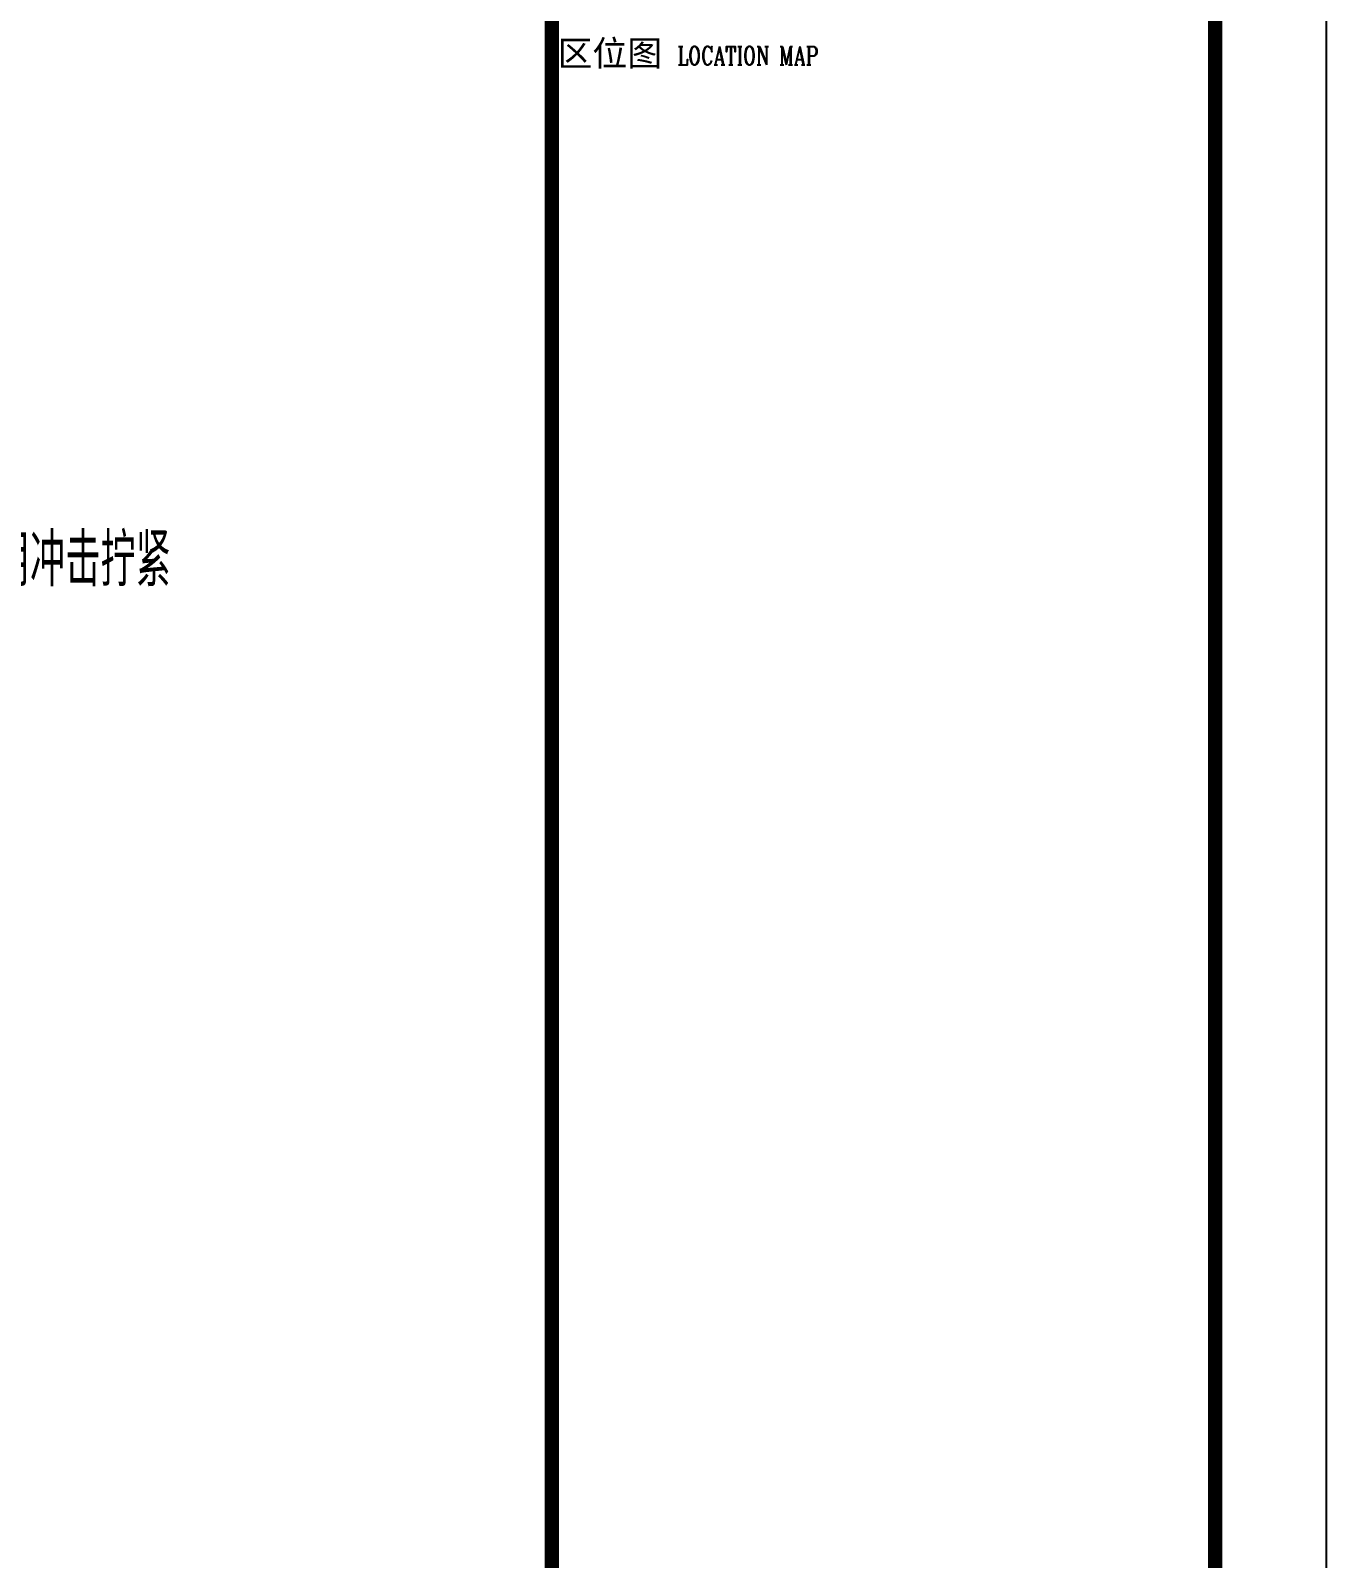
# Model space of a CAD drawing. Extents: x -138012 to 2129925, y -311560 to 0.
# Drawn here: x 10966 to 23666, y -281613 to -266636 of the extents above; entities that cross this region are included whole.
import ezdxf

# ---------------------------------------------------------------- set-up
doc = ezdxf.new("R2010")
doc.units = 0
doc.header["$LTSCALE"] = 1000
doc.header["$MEASUREMENT"] = 0
doc.layers.get('0').update_dxf_attribs({"linetype": 'CONTINUOUS'})
for name, color, linetype in [('BOX', 7, 'CONTINUOUS'), ('DIM', 3, 'CONTINUOUS'), ('TEXT', 7, 'CONTINUOUS'), ('图框', 4, 'CONTINUOUS')]:
    doc.layers.add(name, color=color, linetype=linetype)
doc.styles.add('iIcon2', font='')
doc.styles.add('MIMI-TKWZ', font='romanc.shx', dxfattribs={"width": 0.75, "oblique": 15, "bigfont": 'bigfont.shx'})
doc.styles.add('TSSD_REIN', font='tssdeng.shx', dxfattribs={"width": 0.7, "bigfont": 'tssdchn.shx'})
doc.styles.get('iIcon2').set_extended_font_data('SimSun')

# ---------------------------------------------------------------- blocks, each defined once
blk = doc.blocks.new('564563')
at = {"layer": '图框', "const_width": 140}
blk.add_lwpolyline([(196067, -136041), (189567, -136041), (189567, -193441), (196067, -193441)], close=True, dxfattribs=at)
at = {"layer": '图框', "style": 'iIcon2'}
blk.add_text('区位图 ', height=250, dxfattribs=at).set_placement((189624, -149865))
at = {"layer": '图框', "style": 'MIMI-TKWZ', "width": 0.75}
blk.add_text('LOCATION MAP', height=180, dxfattribs=at).set_placement((190798, -149854))

msp = doc.modelspace()

# ---------------------------------------------------------------- linework, layer by layer
at = {"const_width": 100}
msp.add_lwpolyline([(-57933.501, -310559.666), (22575.071, -310559.666), (22575.071, -253159.666), (-57933.501, -253159.666)], close=True, dxfattribs=at)
at = {"layer": 'BOX', "color": 7}
msp.add_lwpolyline([(-60433.501, -311559.666), (23666.499, -311559.666), (23666.499, -252159.666), (-60433.501, -252159.666)], close=True, dxfattribs=at)

# ---------------------------------------------------------------- block references
at = {"layer": 'TEXT'}
msp.add_blockref('564563', (-173491.713, -117118.217), dxfattribs=at)

# ---------------------------------------------------------------- texts
at = {"layer": 'DIM', "style": 'TSSD_REIN', "width": 0.7}
msp.add_text('7.7  高强螺栓施拧要求:施拧顺序为从板束刚度大、缝隙大处开始，由中央向外拧紧，并应在当天终拧完毕。施拧时、不得采用冲击拧紧', height=519.23343, dxfattribs=at).set_placement((-8481.233, -272084.118))

doc.saveas('drawing.dxf')
